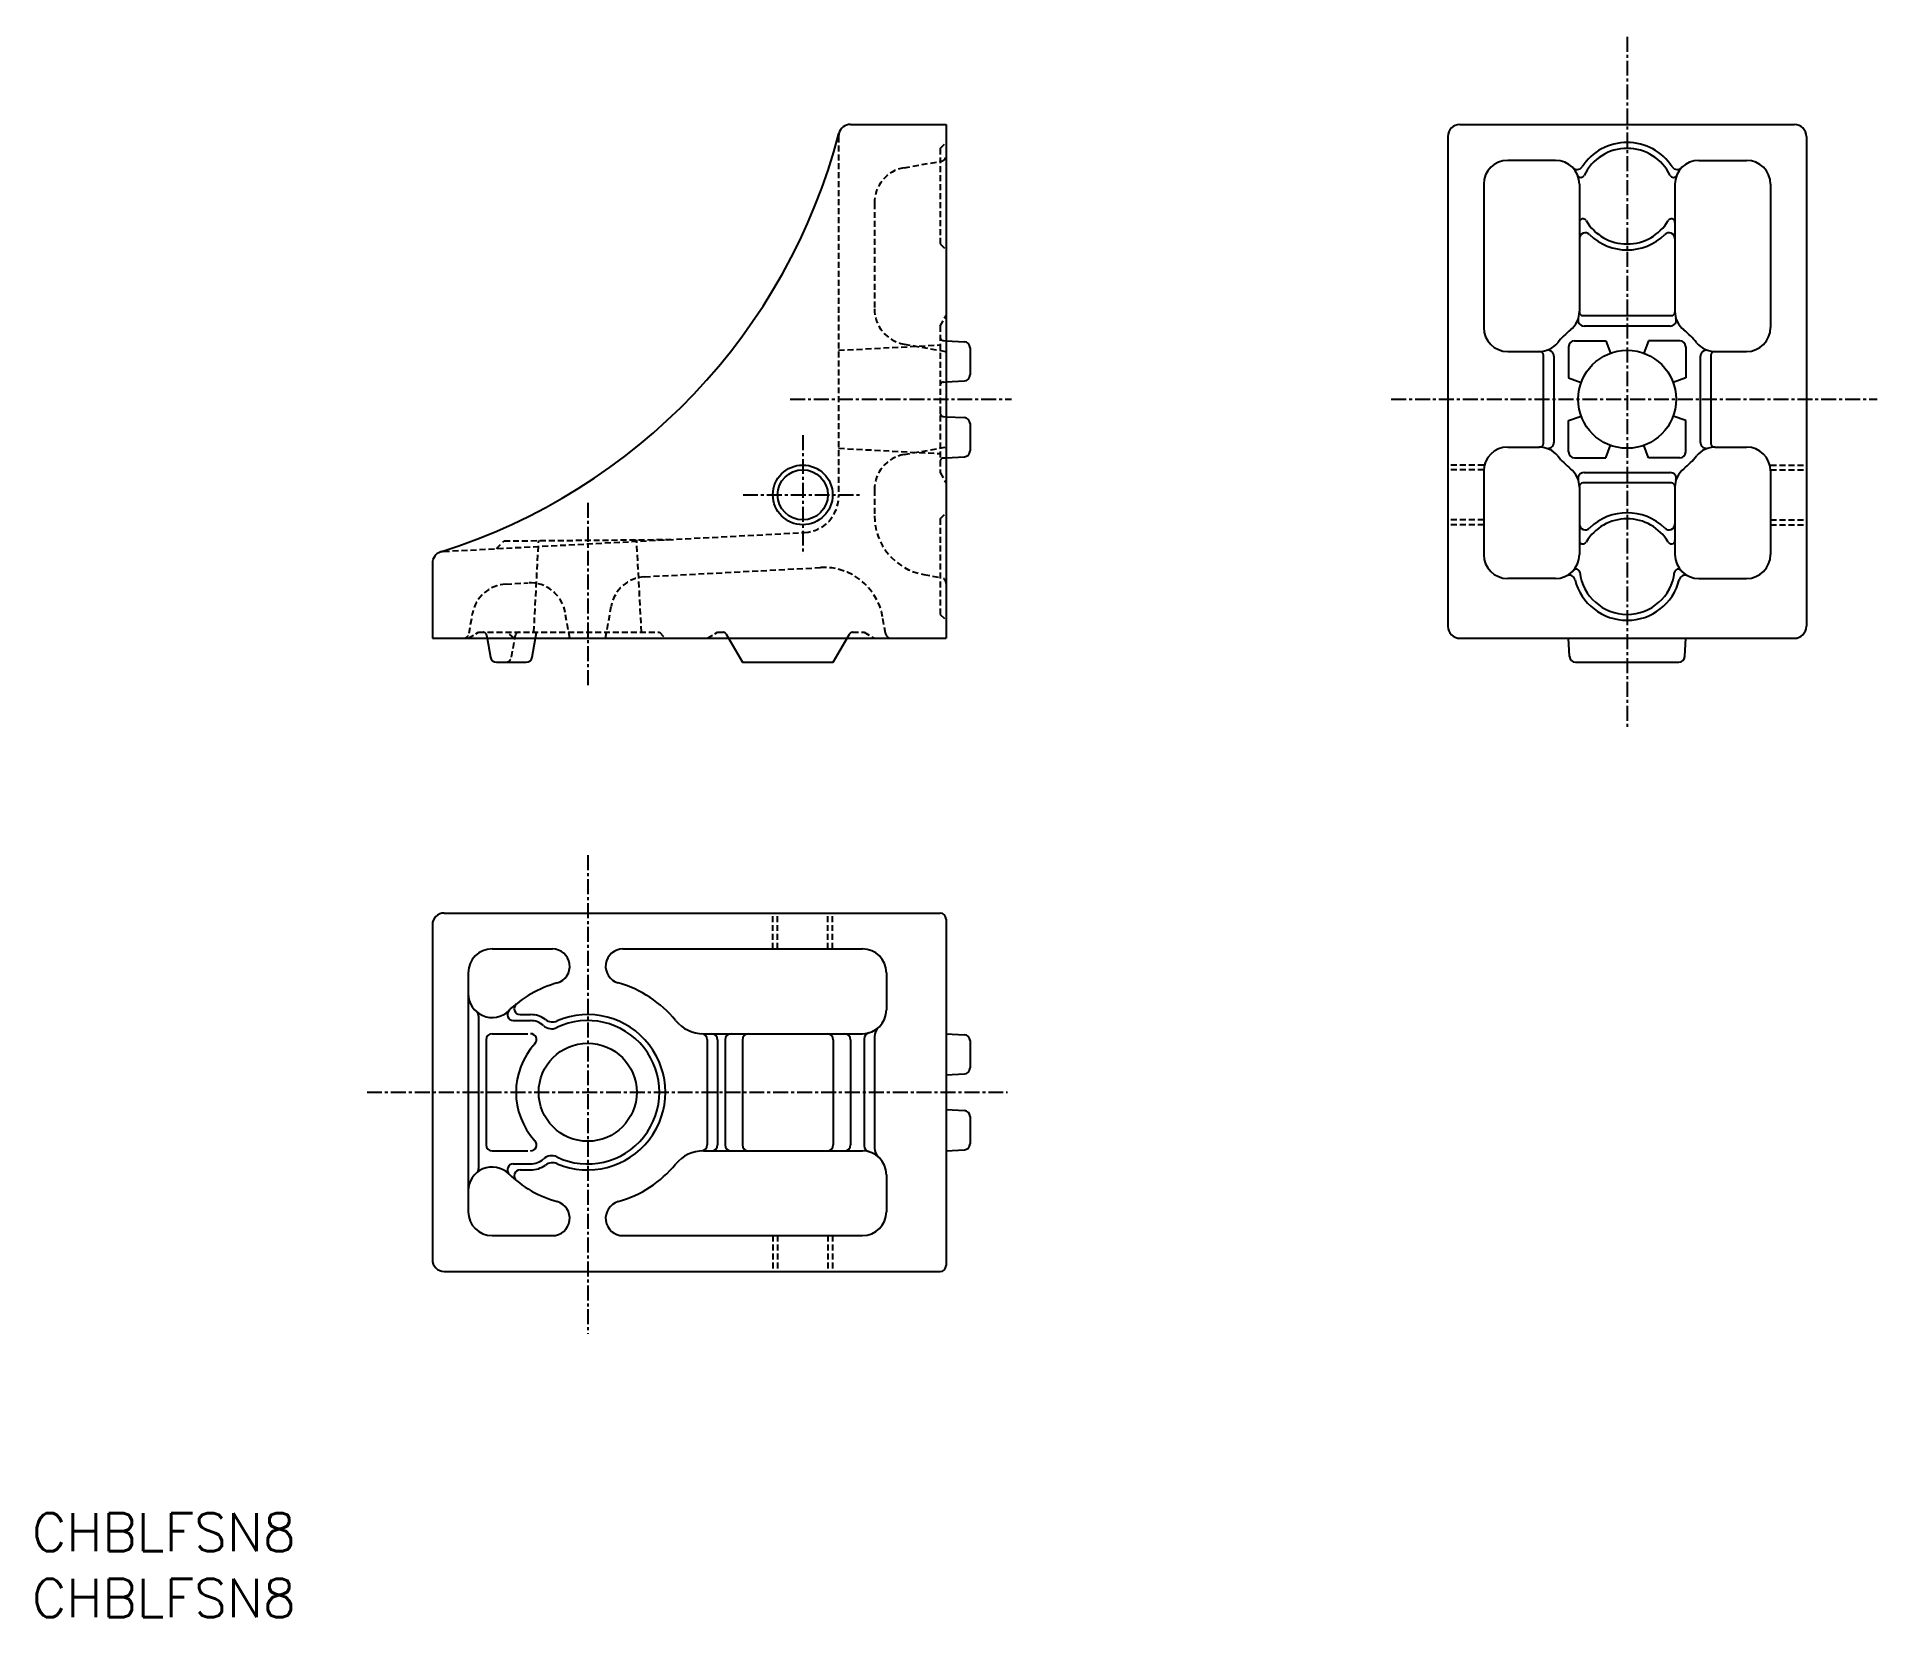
# Model space of a CAD drawing. Extents: x -64 to 90, y -94 to 38.
import ezdxf

# ---------------------------------------------------------------- set-up
doc = ezdxf.new("R2010")
doc.units = 0
doc.linetypes.add('CENTER', pattern=[2, 1.25, -0.25, 0.25, -0.25])
doc.linetypes.add('DASHED', pattern=[0.75, 0.5, -0.25])
doc.layers.get('0').update_dxf_attribs({"linetype": 'CONTINUOUS'})
doc.layers.add('CENTER', color=1, linetype='CENTER')
doc.styles.get("Standard").update_dxf_attribs({"font": 'txt.shx', "bigfont": 'bigfont.shx'})

msp = doc.modelspace()

# ---------------------------------------------------------------- linework, layer by layer
at = {"color": 7, "linetype": 'CONTINUOUS'}
for p, q in [((4, 30.999998), (12, 30.999998)), ((12, 30.999998), (12, -12.000001)), ((55, 30.999998), (83, 30.999998)), ((54, 30), (54, -11.000001)), ((84, 30), (84, -11.000001)), ((63, 28), (59, 28)), ((75, 28), (79, 28)), ((57, 26), (57, 13.999998)), ((65, 26), (65, 15.365458)), ((73, 26), (73, 15.365458)), ((81, 26), (81, 13.999998)), ((65.299057, 15), (72.700928, 15)), ((72.609406, 14.133974), (65.390595, 14.133974)), ((12, 12.9), (13.526165, 12.820017)), ((64.099991, 12.4), (64.099991, 9.783453)), ((64.599991, 12.9), (67.216538, 12.9)), ((67.216538, 12.900001), (67.59771, 11.852741)), ((70.78344, 12.9), (70.402268, 11.85274)), ((73.399994, 12.9), (70.783447, 12.9)), ((73.899994, 12.4), (73.899994, 9.783453)), ((14, 12.320702), (14, 10.033987)), ((59, 11.999998), (61.634537, 11.999998)), ((62, 4.299067), (62, 11.70093)), ((62.866013, 11.609406), (62.866013, 4.390592)), ((75.133972, 4.390592), (75.133972, 11.609406)), ((76, 11.70093), (76, 4.299067)), ((76.365463, 11.999998), (79, 11.999998)), ((12, 9.45469), (13.526173, 9.534674)), ((64.099991, 9.783455), (65.147248, 9.402283)), ((73.899994, 9.783454), (72.85273, 9.402283)), ((11.999996, 6.545307), (13.526169, 6.465324)), ((64.099991, 6.216547), (65.147255, 6.597719)), ((64.099991, 3.6), (64.099991, 6.216546)), ((73.899994, 6.216544), (72.85273, 6.597716)), ((73.899994, 3.6), (73.899994, 6.216546)), ((14, 5.966012), (14, 3.679298)), ((11.999996, 3.1), (13.526169, 3.179983)), ((59, 3.999999), (61.634537, 3.999999)), ((64.599991, 3.1), (67.216538, 3.1)), ((67.216538, 3.100002), (67.597702, 4.147263)), ((70.783447, 3.100004), (70.402275, 4.14726)), ((73.399994, 3.1), (70.783447, 3.1)), ((76.365463, 3.999999), (79, 3.999999)), ((57, 1.999999), (57, -5)), ((65.390595, 1.866023), (72.609406, 1.866023)), ((81, 1.999999), (81, -5)), ((65, 0.634538), (65, -5)), ((72.700928, 0.999999), (65.299057, 0.999999)), ((73, 0.634538), (73, -5)), ((-31, -5.730829), (-31, -12.000001)), ((63, -7), (59, -7)), ((75, -7), (79, -7)), ((-31, -12.000001), (12, -12.000001)), ((-26.411837, -12.000002), (-26.132037, -13.586825)), ((-24.088163, -12.000001), (-24.043712, -11.747906)), ((-22.652308, -13.586826), (-22.372508, -12.000002)), ((-6.211324, -12), (-5.056623, -14.000002)), ((2.556622, -14.000002), (3.711323, -12.000001)), ((55, -12.000001), (83, -12.000001)), ((64.179978, -13.526167), (64.099991, -12)), ((73.820015, -13.526168), (73.899994, -12.000001)), ((-25.639633, -14.000001), (-23.144714, -14.000001)), ((-5.056625, -14.000001), (2.556626, -14.000001)), ((64.679291, -14.000001), (73.320694, -14.000001)), ((-30.000002, -35.000007), (11.5, -35.000007)), ((-31.000002, -36.000007), (-31.000002, -64.000011)), ((12, -35.500007), (12, -64.500011)), ((-26.000002, -38.000007), (-20.952764, -38.000007)), ((-15.047233, -38.000007), (5, -38.000007)), ((-28.000002, -40.000007), (-28.000002, -60.000011)), ((7, -40.000007), (7, -43.100006)), ((-27.133978, -43.630775), (-27.133978, -56.369243)), ((-24.224949, -44.000007), (-22.784347, -44.000007)), ((-23.656854, -43.500007), (-22.784347, -43.500007)), ((-26.500002, -45.600006), (-26.500002, -54.400005)), ((-26.000002, -45.100006), (-23, -45.100006)), ((-8.312897, -45.100006), (5, -45.100006)), ((-8, -45.595001), (-8, -54.40501)), ((-7.133976, -45.600006), (-7.133976, -54.400005)), ((-6.5, -45.600006), (-6.5, -54.400005)), ((-5.056625, -45.600006), (-5.056625, -54.400005)), ((2.556626, -45.600006), (2.556626, -54.400005)), ((4, -45.600006), (4, -54.400005)), ((5.133972, -45.518284), (5.133972, -54.481724)), ((6, -45.336075), (6, -54.663936)), ((11.999996, -45.100017), (13.526169, -45.18)), ((14, -45.679313), (14, -47.966026)), ((11.999996, -48.545326), (13.526169, -48.465343)), ((12, -51.454704), (13.526165, -51.534687)), ((14, -52.033996), (14, -54.32072)), ((-26.000002, -54.900005), (-23, -54.900005)), ((-8.312893, -54.900005), (5, -54.900005)), ((12, -54.900013), (13.526165, -54.82003)), ((-24.224949, -56.000011), (-22.784347, -56.000011)), ((-23.656854, -56.500011), (-22.784347, -56.500011)), ((7, -56.900005), (7, -60.000011)), ((-26.000002, -62.000011), (-20.952762, -62.000011)), ((-15.047237, -62.000011), (5, -62.000011)), ((-30.000002, -65.000011), (11.5, -65.000011))]:
    msp.add_line(p, q, dxfattribs=at)
at = {"color": 3, "linetype": 'DASHED'}
for p, q in [((3, 30), (3, -0.153107)), ((11.499996, 29), (12, 29.5)), ((8.47905, 27.379162), (11.586823, 27.927145)), ((11.5, 28.999996), (11.5, 20.999998)), ((6, 24.424736), (6, 15.575259)), ((11.499996, 21.000002), (12, 20.5)), ((11.499996, 14.133975), (11.999996, 15.000001)), ((11.5, 14.133974), (11.5, 1.866026)), ((3, 12.1), (11.5, 12.545466)), ((8.479059, 12.620837), (12, 11.999999)), ((11.784294, 12.911305), (12, 12.9)), ((11.784298, 9.443386), (12, 9.45469)), ((11.784294, 6.556611), (11.999996, 6.545307)), ((2.999996, 3.9), (11.499996, 3.454534)), ((8.479058, 3.379162), (12.000004, 4)), ((11.784298, 3.088695), (11.999996, 3.1)), ((11.499996, 1.866029), (12, 1)), ((57, 2.499999), (54, 2.499999)), ((57, 2.099999), (54, 2.099999)), ((81, 2.499999), (84, 2.499999)), ((81, 2.099999), (84, 2.099999)), ((6, 0.424738), (6, -1.74654)), ((11.499996, -2.000002), (12, -1.500001)), ((11.5, -2.000001), (11.5, -10.000001)), ((57, -2.100001), (54, -2.100001)), ((57, -2.500001), (54, -2.500001)), ((81, -2.100001), (84, -2.100001)), ((81, -2.500001), (84, -2.500001)), ((-30.052338, -4.7322), (0.157006, -3.148995)), ((-25.645353, -4.501242), (-24.999998, -3.855887)), ((-25, -3.855886), (-11, -3.73371)), ((-22.505689, -11.500001), (-22.103753, -3.83061)), ((-13.49431, -11.500001), (-13.899997, -3.759017)), ((-13.231744, -6.854787), (1.498255, -6.08282)), ((-24.839007, -7.463097), (-22.992077, -7.366304)), ((10.131756, -6.670578), (11.586827, -6.927147)), ((-27.927148, -11.586825), (-27.636423, -9.938042)), ((-19.5, -12.000001), (-19.880646, -9.841248)), ((-16.499996, -12.000002), (-16.029156, -9.329732)), ((6.927145, -11.586825), (6.683974, -10.207728)), ((11.499996, -10), (12, -10.5)), ((-28, -11.999997), (-27.133975, -11.499997)), ((-27.13398, -11.500001), (-12, -11.500001)), ((-26.456288, -11.747906), (-26.411837, -12.000002)), ((-24.156855, -11.999999), (-24.72495, -11.499999)), ((-24.367963, -13.586825), (-24.088163, -12.000001)), ((-22.372508, -12.000002), (-22.284344, -11.500002)), ((-12.000003, -11.499999), (-11.500003, -11.999999)), ((-8.000005, -12), (-7.13398, -11.5)), ((-7.133972, -11.500001), (-6.673202, -11.500001)), ((-6.413397, -11.650001), (-6.211324, -12)), ((3.711323, -12.000001), (3.913397, -11.649998)), ((4.173203, -11.500001), (5.133972, -11.500001)), ((5.13397, -11.5), (5.999995, -12)), ((-2.499996, -38.000007), (-2.499996, -35.000007)), ((-2.099996, -38.000007), (-2.099996, -35.000007)), ((2.09999, -38.000007), (2.09999, -35.000007)), ((2.49999, -38.000007), (2.49999, -35.000007)), ((-2.499996, -62.000011), (-2.499996, -64.800007)), ((-2.099996, -62.000011), (-2.099996, -64.800007)), ((2.09999, -62.000011), (2.09999, -64.800007)), ((2.49999, -62.000011), (2.49999, -64.800007))]:
    msp.add_line(p, q, dxfattribs=at)
at = {"color": 7, "linetype": 'CONTINUOUS'}
for centre, radius in [((69, 7.999998), 4.1), ((0, 0), 2.5), ((0, 0), 2.1), ((-18, -50.000007), 4.1)]:
    msp.add_circle(centre, radius, dxfattribs=at)
for centre, radius, start, end in [((4, 30), 1, 89.999993, 165.339518), ((55, 30), 1, 89.999986, 179.999985), ((83, 30), 1, 0, 89.999993), ((-45.339576, 42.907605), 50, 287.504223, 345.339552), ((69, 24.999996), 4.5, 33.039196, 146.960779), ((59, 26), 2, 89.999993, 179.999985), ((63, 26), 2, 0, 89.999993), ((69, 24.999996), 4, 25.797818, 154.202159), ((75, 26), 2, 89.999993, 179.999985), ((79, 26), 2, 0, 89.999993), ((64.808502, 27.726063), 0.5, 223.663729, 326.960804), ((65.128556, 26.871346), 0.3, 202.262194, 334.202182), ((72.871445, 26.871346), 0.3, 205.797841, 337.737829), ((73.191483, 27.726063), 0.5, 213.039221, 316.336289), ((65.300003, 22.809107), 0.3, 30.631151, 179.999985), ((72.699997, 22.809107), 0.3, 0, 149.36883), ((65.5, 21.429283), 0.5, 45.572991, 179.999985), ((69, 24.999996), 4, 210.63117, 329.368849), ((69, 24.999996), 4.5, 225.573013, 314.427009), ((72.5, 21.429283), 0.5, 0, 134.426987), ((59, 13.999998), 2, 179.999972, 269.999971), ((63, 15.365458), 2, 309.166715, 0), ((65.390595, 14.633974), 0.5, 162.986682, 269.999971), ((65.299057, 15.3), 0.3, 178.369127, 269.999971), ((72.609406, 14.633974), 0.5, 270.000007, 17.013292), ((72.700928, 15.3), 0.3, 270.000007, 1.630858), ((75, 15.365458), 2, 179.999972, 230.833266), ((79, 13.999998), 2, 270.000007, 0), ((13.5, 12.320702), 0.5, 359.999995, 86.999989), ((61.634537, 13.999998), 2, 270.000007, 320.833292), ((69, 7.999998), 7.5, 129.16669, 140.833281), ((64.599991, 12.4), 0.5, 89.999993, 179.999985), ((73.399994, 12.4), 0.5, 0, 89.999993), ((69, 7.999998), 7.5, 39.166708, 50.833285), ((76.365463, 13.999998), 2, 219.166719, 270.000007), ((61.699997, 11.70093), 0.3, 0, 91.630898), ((62.366013, 11.609406), 0.5, 0, 107.013193), ((75.633972, 11.609406), 0.5, 72.986792, 179.999985), ((76.300003, 11.70093), 0.3, 88.369087, 179.999985), ((13.5, 10.033987), 0.5, 273.000011, 0.000005), ((13.5, 5.966012), 0.5, 359.999995, 86.999989), ((13.5, 3.679298), 0.5, 273.000011, 0.000005), ((59, 1.999999), 2, 89.999993, 179.999985), ((61.634537, 1.999999), 2, 39.166708, 89.999993), ((61.699997, 4.299067), 0.3, 268.369102, 0), ((62.366013, 4.390592), 0.5, 252.986807, 0), ((69, 7.999998), 7.5, 219.166719, 230.83331), ((64.599991, 3.6), 0.5, 179.999972, 269.999971), ((73.399994, 3.6), 0.5, 270.000007, 0), ((69, 7.999998), 7.5, 309.166715, 320.833292), ((76.365463, 1.999999), 2, 89.999993, 140.833281), ((75.633972, 4.390592), 0.5, 179.999972, 287.013178), ((76.300003, 4.299067), 0.3, 179.999972, 271.630883), ((79, 1.999999), 2, 0, 89.999993), ((63, 0.634538), 2, 0, 50.833285), ((65.390595, 1.366023), 0.5, 89.999993, 197.013274), ((72.609406, 1.366023), 0.5, 342.986708, 89.999993), ((75, 0.634538), 2, 129.16669, 179.999985), ((65.299057, 0.699999), 0.3, 89.999993, 181.630884), ((72.700928, 0.699999), 0.3, 358.369094, 89.999993), ((69, -6.000001), 4.5, 45.572991, 134.426987), ((65.5, -2.429287), 0.5, 179.999972, 314.426959), ((69, -6.000001), 4, 30.631151, 149.36883), ((72.5, -2.429287), 0.5, 225.573013, 0), ((65.300003, -3.80911), 0.3, 179.999972, 329.368816), ((72.699997, -3.80911), 0.3, 210.63117, 0), ((-30, -5.730829), 1, 107.504201, 179.999985), ((59, -5), 2, 179.999972, 269.999971), ((63, -5), 2, 270.000007, 0), ((75, -5), 2, 179.999972, 269.999971), ((79, -5), 2, 270.000007, 0), ((64.15094, -7.219306), 0.5, 14.11453, 117.411595), ((64.730896, -6.514589), 0.3, 6.873153, 138.813129), ((69, -6.000001), 4.5, 194.114545, 345.88547), ((69, -6.000001), 4, 186.873179, 353.126847), ((73.269089, -6.514589), 0.3, 41.186849, 173.126821), ((73.849045, -7.219306), 0.5, 62.588391, 165.885455), ((55, -11.000001), 1, 180.000028, 270.000007), ((83, -11.000001), 1, 270.000007, 0), ((-25.639633, -13.500001), 0.5, 190.000025, 270.000007), ((-23.144714, -13.500001), 0.5, 270.000007, 350.000008), ((64.679291, -13.500001), 0.5, 183.000025, 270.000007), ((73.320694, -13.500001), 0.5, 270.000007, 357), ((-30.000002, -36.000007), 1, 89.999993, 179.999985), ((11.5, -35.500007), 0.5, 0, 89.999993), ((-26.000002, -40.000007), 2, 89.999993, 179.999985), ((-20.952764, -39.45277), 1.452764, 285.639923, 89.999993), ((-15.047233, -39.45277), 1.452764, 89.999993, 254.360069), ((5, -40.000007), 2, 0, 89.999993), ((-18, -50.000007), 9.5, 105.639908, 134.079208), ((-18, -50.000007), 9.5, 39.197837, 74.360077), ((-26.000002, -41.738655), 2, 179.999972, 314.079193), ((-23.656854, -43.000007), 0.5, 128.942428, 269.999971), ((5, -43.100006), 2, 270.000007, 0), ((-27.633978, -43.630775), 0.5, 0, 49.187141), ((-24.224949, -43.500007), 0.5, 133.761727, 269.999971), ((-22.784347, -45.600006), 2.1, 53.650088, 89.999993), ((-22.784347, -45.600006), 1.6, 47.379323, 89.999993), ((-21.023779, -43.686786), 1, 227.379338, 295.592559), ((-20.946932, -43.103225), 1, 233.650107, 293.136581), ((-18, -50.000007), 6, 244.407462, 115.592538), ((-18, -50.000007), 6.5, 246.863441, 113.136559), ((-8.312897, -42.100006), 3, 219.197851, 270.000007), ((7, -45.336075), 1, 131.81026, 179.999985), ((-26.000002, -45.600006), 0.5, 89.999993, 179.999985), ((-18, -50.000007), 6, 137.273946, 222.603613), ((-22.784347, -45.600006), 0.5, 317.396321, 89.999993), ((-8.5, -45.595001), 0.5, 0, 86.935608), ((-7.633976, -45.600006), 0.5, 0, 89.999993), ((-6, -45.600006), 0.5, 89.999993, 179.999985), ((-4.556625, -45.600006), 0.5, 89.999993, 179.999985), ((2.056626, -45.600006), 0.5, 0, 89.999993), ((3.5, -45.600006), 0.5, 0, 89.999993), ((5.633972, -45.518284), 0.5, 104.689973, 179.999985), ((13.5, -45.679313), 0.5, 0, 86.999989), ((13.5, -47.966026), 0.5, 273.000011, 0), ((13.5, -52.033996), 0.5, 0, 86.999989), ((-26.000002, -54.400005), 0.5, 179.999972, 269.999971), ((-22.784351, -54.400005), 0.5, 270.000007, 42.603635), ((-21.023779, -56.313228), 1, 64.407441, 132.620662), ((-8.312893, -57.900005), 3, 89.999993, 140.802162), ((-8.5, -54.40501), 0.5, 273.064453, 0), ((-7.633976, -54.400005), 0.5, 270.000007, 0), ((-6, -54.400005), 0.5, 179.999972, 269.999971), ((-4.556625, -54.400005), 0.5, 179.999972, 269.999971), ((2.056626, -54.400005), 0.5, 270.000007, 0), ((3.5, -54.400005), 0.5, 270.000007, 0), ((5, -56.900005), 2, 0, 89.999993), ((5.633972, -54.481724), 0.5, 179.999972, 255.309984), ((7, -54.663936), 1, 179.999972, 228.189697), ((13.5, -54.32072), 0.5, 273.000011, 0), ((-26.000002, -58.261364), 2, 45.920771, 179.999985), ((-27.633978, -56.369243), 0.5, 310.812859, 0), ((-24.224949, -56.500011), 0.5, 89.999993, 226.23823), ((-18, -50.000007), 9.5, 225.920792, 254.360099), ((-23.656854, -57.000011), 0.5, 89.999993, 231.057542), ((-22.784347, -54.400005), 1.6, 270.000007, 312.620677), ((-22.784347, -54.400005), 2.1, 270.000007, 306.349912), ((-20.946932, -56.896785), 1, 66.863419, 126.349893), ((-18, -50.000007), 9.5, 285.639923, 320.802184), ((-26.000002, -60.000011), 2, 179.999972, 269.999971), ((-20.952762, -60.547245), 1.452763, 270.000007, 74.360077), ((-15.047237, -60.547245), 1.452763, 105.639901, 269.999971), ((5, -60.000011), 2, 270.000007, 0), ((-30.000002, -64.000011), 1, 179.999972, 269.999971), ((11.5, -64.500011), 0.5, 270.000007, 0)]:
    msp.add_arc(centre, radius, start, end, dxfattribs=at)
at = {"color": 3, "linetype": 'DASHED'}
for centre, radius, start, end in [((4, 30), 1, 165.339518, 179.999985), ((11.5, 28.419552), 0.5, 280.000011, 0.000005), ((9, 24.424736), 3, 99.999989, 179.999985), ((9, 15.575259), 3, 179.999972, 259.999974), ((11.800003, 13.210894), 0.3, 179.999972, 266.999961), ((11.800003, 9.143797), 0.3, 92.999989, 179.999985), ((11.800003, 6.856202), 0.3, 179.999972, 266.999961), ((9, 0.424738), 3, 99.999989, 179.999985), ((11.800003, 2.789107), 0.3, 92.999989, 179.999985), ((0, -0.153107), 3, 273.000011, 0.000005), ((11, -1.74654), 5, 179.999972, 259.999974), ((-30, -5.730829), 1, 92.999989, 107.504201), ((1.759934, -11.075968), 5, 9.999992, 92.999989), ((-24.681999, -10.458987), 3, 92.999989, 169.999975), ((-22.835068, -10.362193), 3, 9.999992, 92.999989), ((-13.074737, -9.850675), 3, 92.999989, 169.999975), ((11.5, -7.41955), 0.5, 359.999995, 79.999989), ((-28.419555, -11.500001), 0.5, 270.000007, 349.999995), ((-26.751724, -11.800001), 0.3, 9.999992, 89.999993), ((-23.748268, -11.800001), 0.3, 89.999993, 169.999975), ((-6.673202, -11.800001), 0.3, 30.000001, 89.999993), ((4.173203, -11.800001), 0.3, 89.999993, 149.999981), ((7.419548, -11.500001), 0.5, 190.000025, 270.000007), ((-24.860367, -13.500001), 0.5, 270.000007, 350.000008)]:
    msp.add_arc(centre, radius, start, end, dxfattribs=at)
at = {"layer": 'CENTER', "color": 1, "linetype": 'CENTER'}
for p, q in [((69, 38.338574), (69, -19.410389)), ((-1.060898, 7.999998), (17.476151, 7.999998)), ((49.249741, 7.999998), (89.928055, 7.999998)), ((0, 5.000001), (0, -5)), ((-5, 0), (5, 0)), ((-18, -0.670383), (-18, -16.052368)), ((-18, -30.166591), (-18, -70.228252)), ((-36.466745, -50.000007), (17.130696, -50.000007))]:
    msp.add_line(p, q, dxfattribs=at)

# ---------------------------------------------------------------- texts
at = {"color": 7, "linetype": 'CONTINUOUS'}
for p in [(-64.519801, -88.420435), (-64.519801, -93.933422)]:
    msp.add_text('CHBLFSN8', height=3.2, dxfattribs=at).set_placement(p)

doc.saveas('drawing.dxf')
